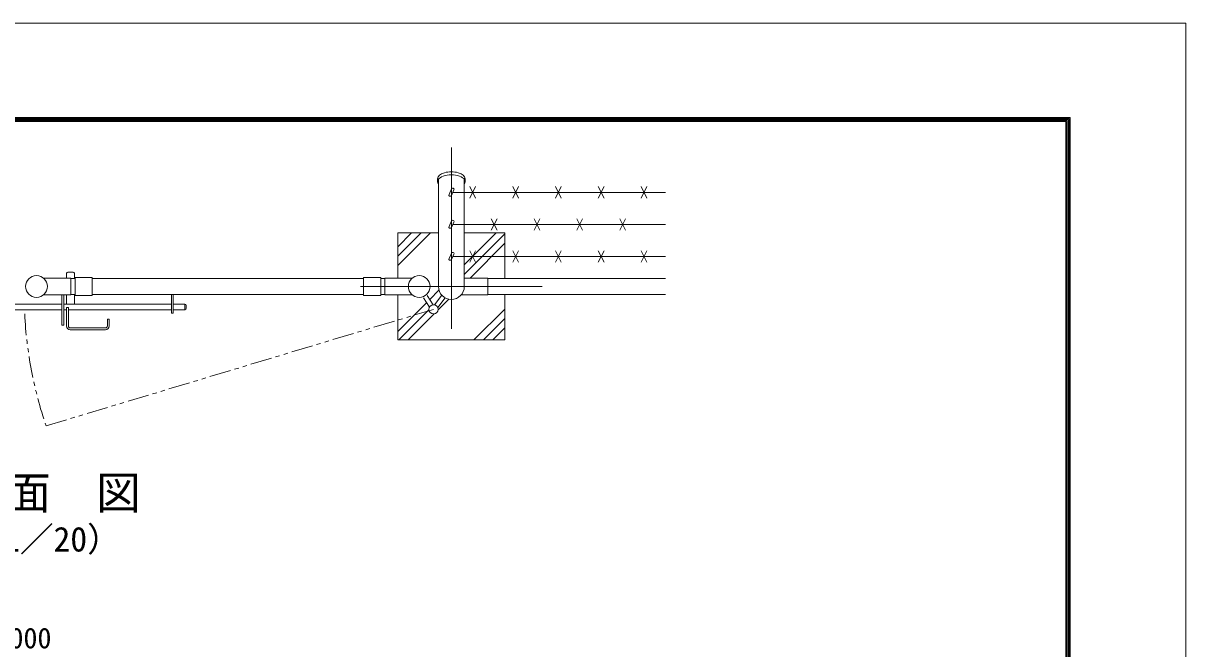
# Model space of a CAD drawing. Units: millimetres, scale not verified. Extents: x -4200 to 4200, y -2970 to 2970.
# Drawn here: x 1484 to 4200, y 1508 to 2970 of the extents above; entities that cross this region are included whole.
import ezdxf
from ezdxf.enums import TextEntityAlignment as Align

# ---------------------------------------------------------------- set-up
doc = ezdxf.new("R2010")
doc.units = ezdxf.units.MM
doc.header["$LTSCALE"] = 20
doc.linetypes.add('USER1', pattern=[50.8, 31.75, -6.35, 6.35, -6.35])
doc.linetypes.add('USER3', pattern=[5, 2.5, -0.5, 0.5, -0.5, 0.5, -0.5])
for name, color, linetype, lineweight in [('0-1_D-TTL', 7, 'Continuous', 9), ('0-2_D-TTL-TXT', 7, 'Continuous', 18), ('0-3_D-STR4', 7, 'Continuous', 9), ('0-4_D-BMK', 2, 'USER1', 13), ('0-5_D-STR1', 1, 'Continuous', 18), ('0-7_D-DCR-HCH', 7, 'Continuous', 9), ('0-8_D-STR3', 3, 'Continuous', 13), ('0-9_D-STR-DIM', 7, 'Continuous', 9)]:
    doc.layers.add(name, color=color, linetype=linetype, lineweight=lineweight)
doc.styles.add('ＭＳ ゴシック', font='')
doc.styles.get('ＭＳ ゴシック').set_extended_font_data('MS Gothic')

msp = doc.modelspace()

# ---------------------------------------------------------------- linework, layer by layer
at = {"layer": '0-1_D-TTL', "color": 2, "lineweight": 18}
msp.add_lwpolyline([(-4200, 2970), (4200, 2970), (4200, -2970), (-4200, -2970)], close=True, dxfattribs=at)
at = {"layer": '0-1_D-TTL'}
for points in [[(-3930, 2750), (3930, 2750), (3930, -2750), (-3930, -2750)], [(-3927.5, 2747.5), (3927.5, 2747.5), (3927.5, -2747.5), (-3927.5, -2747.5)], [(-3925, 2745), (3925, 2745), (3925, -2745), (-3925, -2745)], [(-3922.5, 2742.5), (3922.5, 2742.5), (3922.5, -2742.5), (-3922.5, -2742.5)], [(-3920, 2740), (3920, 2740), (3920, -2740), (-3920, -2740)]]:
    msp.add_lwpolyline(points, close=True, dxfattribs=at)
at = {"layer": '0-3_D-STR4'}
for p, q in [((2359.22, 2479.85), (2359.22, 2374.55)), ((2453.97, 2479.85), (2359.22, 2479.85))]:
    msp.add_line(p, q, dxfattribs=at)
for points in [[(2609.22, 2373.85), (2609.22, 2479.85), (2514.47, 2479.85)], [(2359.22, 2335.15), (2359.22, 2229.85), (2609.22, 2229.85), (2609.22, 2335.85)]]:
    msp.add_lwpolyline(points, dxfattribs=at)
at = {"layer": '0-4_D-BMK'}
for p, q in [((2484.22, 2679.8), (2484.22, 2255.53)), ((2272.08, 2354.85), (2696.35, 2354.85))]:
    msp.add_line(p, q, dxfattribs=at)
at = {"layer": '0-4_D-BMK', "linetype": 'USER3'}
msp.add_line((1537.16, 2028.89), (2442.6, 2301.33), dxfattribs=at)
msp.add_arc((2446.32, 2337.65), 960.15, 182.81239, 198.75827, dxfattribs=at)
at = {"layer": '0-5_D-STR1'}
for p, q in [((2452.12, 2599.85), (2452.12, 2606.78)), ((2453.97, 2605.22), (2453.97, 2354.85)), ((2514.47, 2605.22), (2514.47, 2354.85)), ((2516.32, 2599.85), (2516.32, 2606.78)), ((1594.82, 2373.85), (1604.87, 2373.85)), ((1644.87, 2373.85), (2279.07, 2373.85)), ((2319.07, 2373.85), (2329.02, 2373.85)), ((2569.22, 2373.85), (2984.22, 2373.85)), ((1594.82, 2335.85), (1604.87, 2335.85)), ((1644.87, 2335.85), (2279.07, 2335.85)), ((2319.07, 2335.85), (2329.02, 2335.85)), ((2569.22, 2335.85), (2984.22, 2335.85))]:
    msp.add_line(p, q, dxfattribs=at)
for centre in [(1514.86, 2354.85), (2409.07, 2354.85)]:
    msp.add_circle(centre, 25.4, dxfattribs=at)
msp.add_arc((2484.22, 2354.85), 30.25, 180, 0, dxfattribs=at)
for centre, start_param, end_param in [((2484.22, 2599.85), 5.9420265, 9.7659367), ((2484.22, 2606.78), 6.2831853, 9.424778)]:
    msp.add_ellipse(centre, major_axis=(32.1, 0), ratio=0.5, start_param=start_param, end_param=end_param, dxfattribs=at)
at = {"layer": '0-7_D-DCR-HCH'}
for p, q in [((2359.22, 2403.63), (2435.43, 2479.85)), ((2359.22, 2425.73), (2413.34, 2479.85)), ((2359.22, 2447.83), (2391.24, 2479.85)), ((2514.47, 2405.25), (2589.07, 2479.85)), ((2514.47, 2383.16), (2609.22, 2477.91)), ((2527.96, 2374.55), (2609.22, 2455.81)), ((2433.77, 2324.56), (2455.27, 2346.06)), ((2359.22, 2250), (2426.53, 2317.31)), ((2453.3, 2299.9), (2478.55, 2325.14)), ((2361.16, 2229.85), (2431.83, 2300.52)), ((2383.26, 2229.85), (2444.03, 2290.63)), ((2536.89, 2229.85), (2609.22, 2302.18)), ((2558.99, 2229.85), (2609.22, 2280.08)), ((2581.08, 2229.85), (2609.22, 2257.99))]:
    msp.add_line(p, q, dxfattribs=at)
at = {"layer": '0-8_D-STR3'}
for p, q in [((2484.65, 2582.88), (2478.7, 2570.12)), ((2490.09, 2580.35), (2484.14, 2567.59)), ((2527.51, 2561.44), (2540.92, 2588.27)), ((2527.51, 2588.27), (2540.92, 2561.44)), ((2627.51, 2561.44), (2640.92, 2588.27)), ((2627.51, 2588.27), (2640.92, 2561.44)), ((2727.51, 2561.44), (2740.92, 2588.27)), ((2727.51, 2588.27), (2740.92, 2561.44)), ((2827.51, 2561.44), (2840.92, 2588.27)), ((2827.51, 2588.27), (2840.92, 2561.44)), ((2927.51, 2561.44), (2940.92, 2588.27)), ((2927.51, 2588.27), (2940.92, 2561.44)), ((2984.22, 2574.85), (2487.53, 2574.85)), ((2484.65, 2507.88), (2478.7, 2495.12)), ((2490.09, 2505.35), (2484.14, 2492.59)), ((2984.22, 2499.85), (2487.53, 2499.85)), ((2577.51, 2486.44), (2590.92, 2513.27)), ((2577.51, 2513.27), (2590.92, 2486.44)), ((2677.51, 2486.44), (2690.92, 2513.27)), ((2677.51, 2513.27), (2690.92, 2486.44)), ((2777.51, 2486.44), (2790.92, 2513.27)), ((2777.51, 2513.27), (2790.92, 2486.44)), ((2877.51, 2486.44), (2890.92, 2513.27)), ((2877.51, 2513.27), (2890.92, 2486.44)), ((2484.65, 2432.88), (2478.7, 2420.12)), ((2490.09, 2430.35), (2484.14, 2417.59)), ((2984.22, 2424.85), (2487.53, 2424.85)), ((2527.51, 2411.44), (2540.92, 2438.27)), ((2527.51, 2438.27), (2540.92, 2411.44)), ((2627.51, 2411.44), (2640.92, 2438.27)), ((2627.51, 2438.27), (2640.92, 2411.44)), ((2727.51, 2411.44), (2740.92, 2438.27)), ((2727.51, 2438.27), (2740.92, 2411.44)), ((2827.51, 2411.44), (2840.92, 2438.27)), ((2827.51, 2438.27), (2840.92, 2411.44)), ((2927.51, 2411.44), (2940.92, 2438.27)), ((2927.51, 2438.27), (2940.92, 2411.44)), ((1530.9, 2374.55), (1594.82, 2374.55)), ((1584.92, 2383.65), (1584.92, 2374.55)), ((1589.92, 2388.65), (1598.92, 2388.65)), ((1594.82, 2374.55), (1594.82, 2335.15)), ((1603.92, 2383.65), (1603.92, 2373.85)), ((1604.87, 2376.15), (1644.87, 2376.15)), ((1604.87, 2333.55), (1604.87, 2376.15)), ((1644.87, 2333.55), (1644.87, 2376.15)), ((2279.07, 2376.15), (2319.07, 2376.15)), ((2279.07, 2333.55), (2279.07, 2376.15)), ((2319.07, 2333.55), (2319.07, 2376.15)), ((2393.03, 2374.55), (2328.62, 2374.55)), ((2328.62, 2374.55), (2328.62, 2335.15)), ((1603.92, 2335.85), (1603.92, 2313.65)), ((1829.92, 2335.85), (1829.92, 2292.15)), ((1834.42, 2335.85), (1834.42, 2292.15)), ((1393.62, 2313.65), (1574.42, 2313.65)), ((1530.9, 2335.15), (1594.82, 2335.15)), ((1578.92, 2335.15), (1578.92, 2264.65)), ((1578.92, 2313.65), (1829.92, 2313.65)), ((1584.92, 2335.15), (1584.92, 2313.65)), ((1604.87, 2333.55), (1644.87, 2333.55)), ((1834.42, 2313.65), (1861.42, 2313.65)), ((1861.42, 2313.65), (1861.42, 2300.65)), ((1864.42, 2310.65), (1864.42, 2303.65)), ((2279.07, 2333.55), (2319.07, 2333.55)), ((2393.03, 2335.15), (2328.62, 2335.15)), ((2419.43, 2328.49), (2433.25, 2306.73)), ((2427.88, 2333.85), (2441.69, 2312.09)), ((2444.53, 2311.96), (2461.95, 2334.37)), ((2452.42, 2305.82), (2469.85, 2328.23)), ((2569.22, 2335.15), (2507.17, 2335.15)), ((1393.62, 2300.65), (1574.42, 2300.65)), ((1578.92, 2300.65), (1584.92, 2300.65)), ((1584.92, 2305.65), (1584.92, 2262.65)), ((1584.92, 2305.65), (1589.42, 2305.65)), ((1589.42, 2305.65), (1589.42, 2262.65)), ((1589.42, 2300.65), (1829.92, 2300.65)), ((1829.92, 2292.15), (1834.42, 2292.15)), ((1834.42, 2300.65), (1861.42, 2300.65)), ((1593.92, 2258.15), (1675.92, 2258.15)), ((1680.42, 2278.65), (1680.42, 2262.65)), ((1680.42, 2278.65), (1684.92, 2278.65)), ((1684.92, 2278.65), (1684.92, 2262.65)), ((1593.92, 2253.65), (1675.92, 2253.65))]:
    msp.add_line(p, q, dxfattribs=at)
for points in [[(2569.22, 2335.15), (2569.22, 2374.55), (2514.47, 2374.55)], [(1574.42, 2335.15), (1574.42, 2264.65), (1578.92, 2264.65)]]:
    msp.add_lwpolyline(points, dxfattribs=at)
msp.add_circle((2442.6, 2301.33), 10.8, dxfattribs=at)
for centre, radius, start, end in [((2487.37, 2581.62), 3, 334.99524, 154.99707), ((2481.42, 2568.85), 3, 154.99707, 334.99524), ((2487.37, 2506.62), 3, 334.99524, 154.99707), ((2481.42, 2493.85), 3, 154.99707, 334.99524), ((2481.42, 2418.85), 3, 154.99707, 334.99524), ((2487.37, 2431.62), 3, 334.99524, 154.99707), ((1589.92, 2383.65), 5, 90, 180), ((1598.92, 2383.65), 5, 0, 90), ((1861.42, 2310.65), 3, 0, 90), ((1861.42, 2303.65), 3, 270, 0), ((1593.92, 2262.65), 9, 180, 270), ((1593.92, 2262.65), 4.5, 180, 270), ((1675.92, 2262.65), 4.5, 270, 0), ((1675.92, 2262.65), 9, 270, 0)]:
    msp.add_arc(centre, radius, start, end, dxfattribs=at)

# ---------------------------------------------------------------- texts
at = {"layer": '0-2_D-TTL-TXT', "style": 'ＭＳ ゴシック'}
for s, height, p in [('平\u3000面\u3000図', 76.98, (1233.64, 1811.33)), ('（S=1／20）', 57.77, (1279.12, 1718.13))]:
    msp.add_text(s, height=height, dxfattribs=at).set_placement(p, align=Align.BOTTOM_LEFT)
at = {"layer": '0-9_D-STR-DIM', "style": 'ＭＳ ゴシック'}
msp.add_text('2000', height=48.09, dxfattribs=at).set_placement((1418.97, 1494.78), align=Align.BOTTOM_LEFT)

doc.saveas('drawing.dxf')
